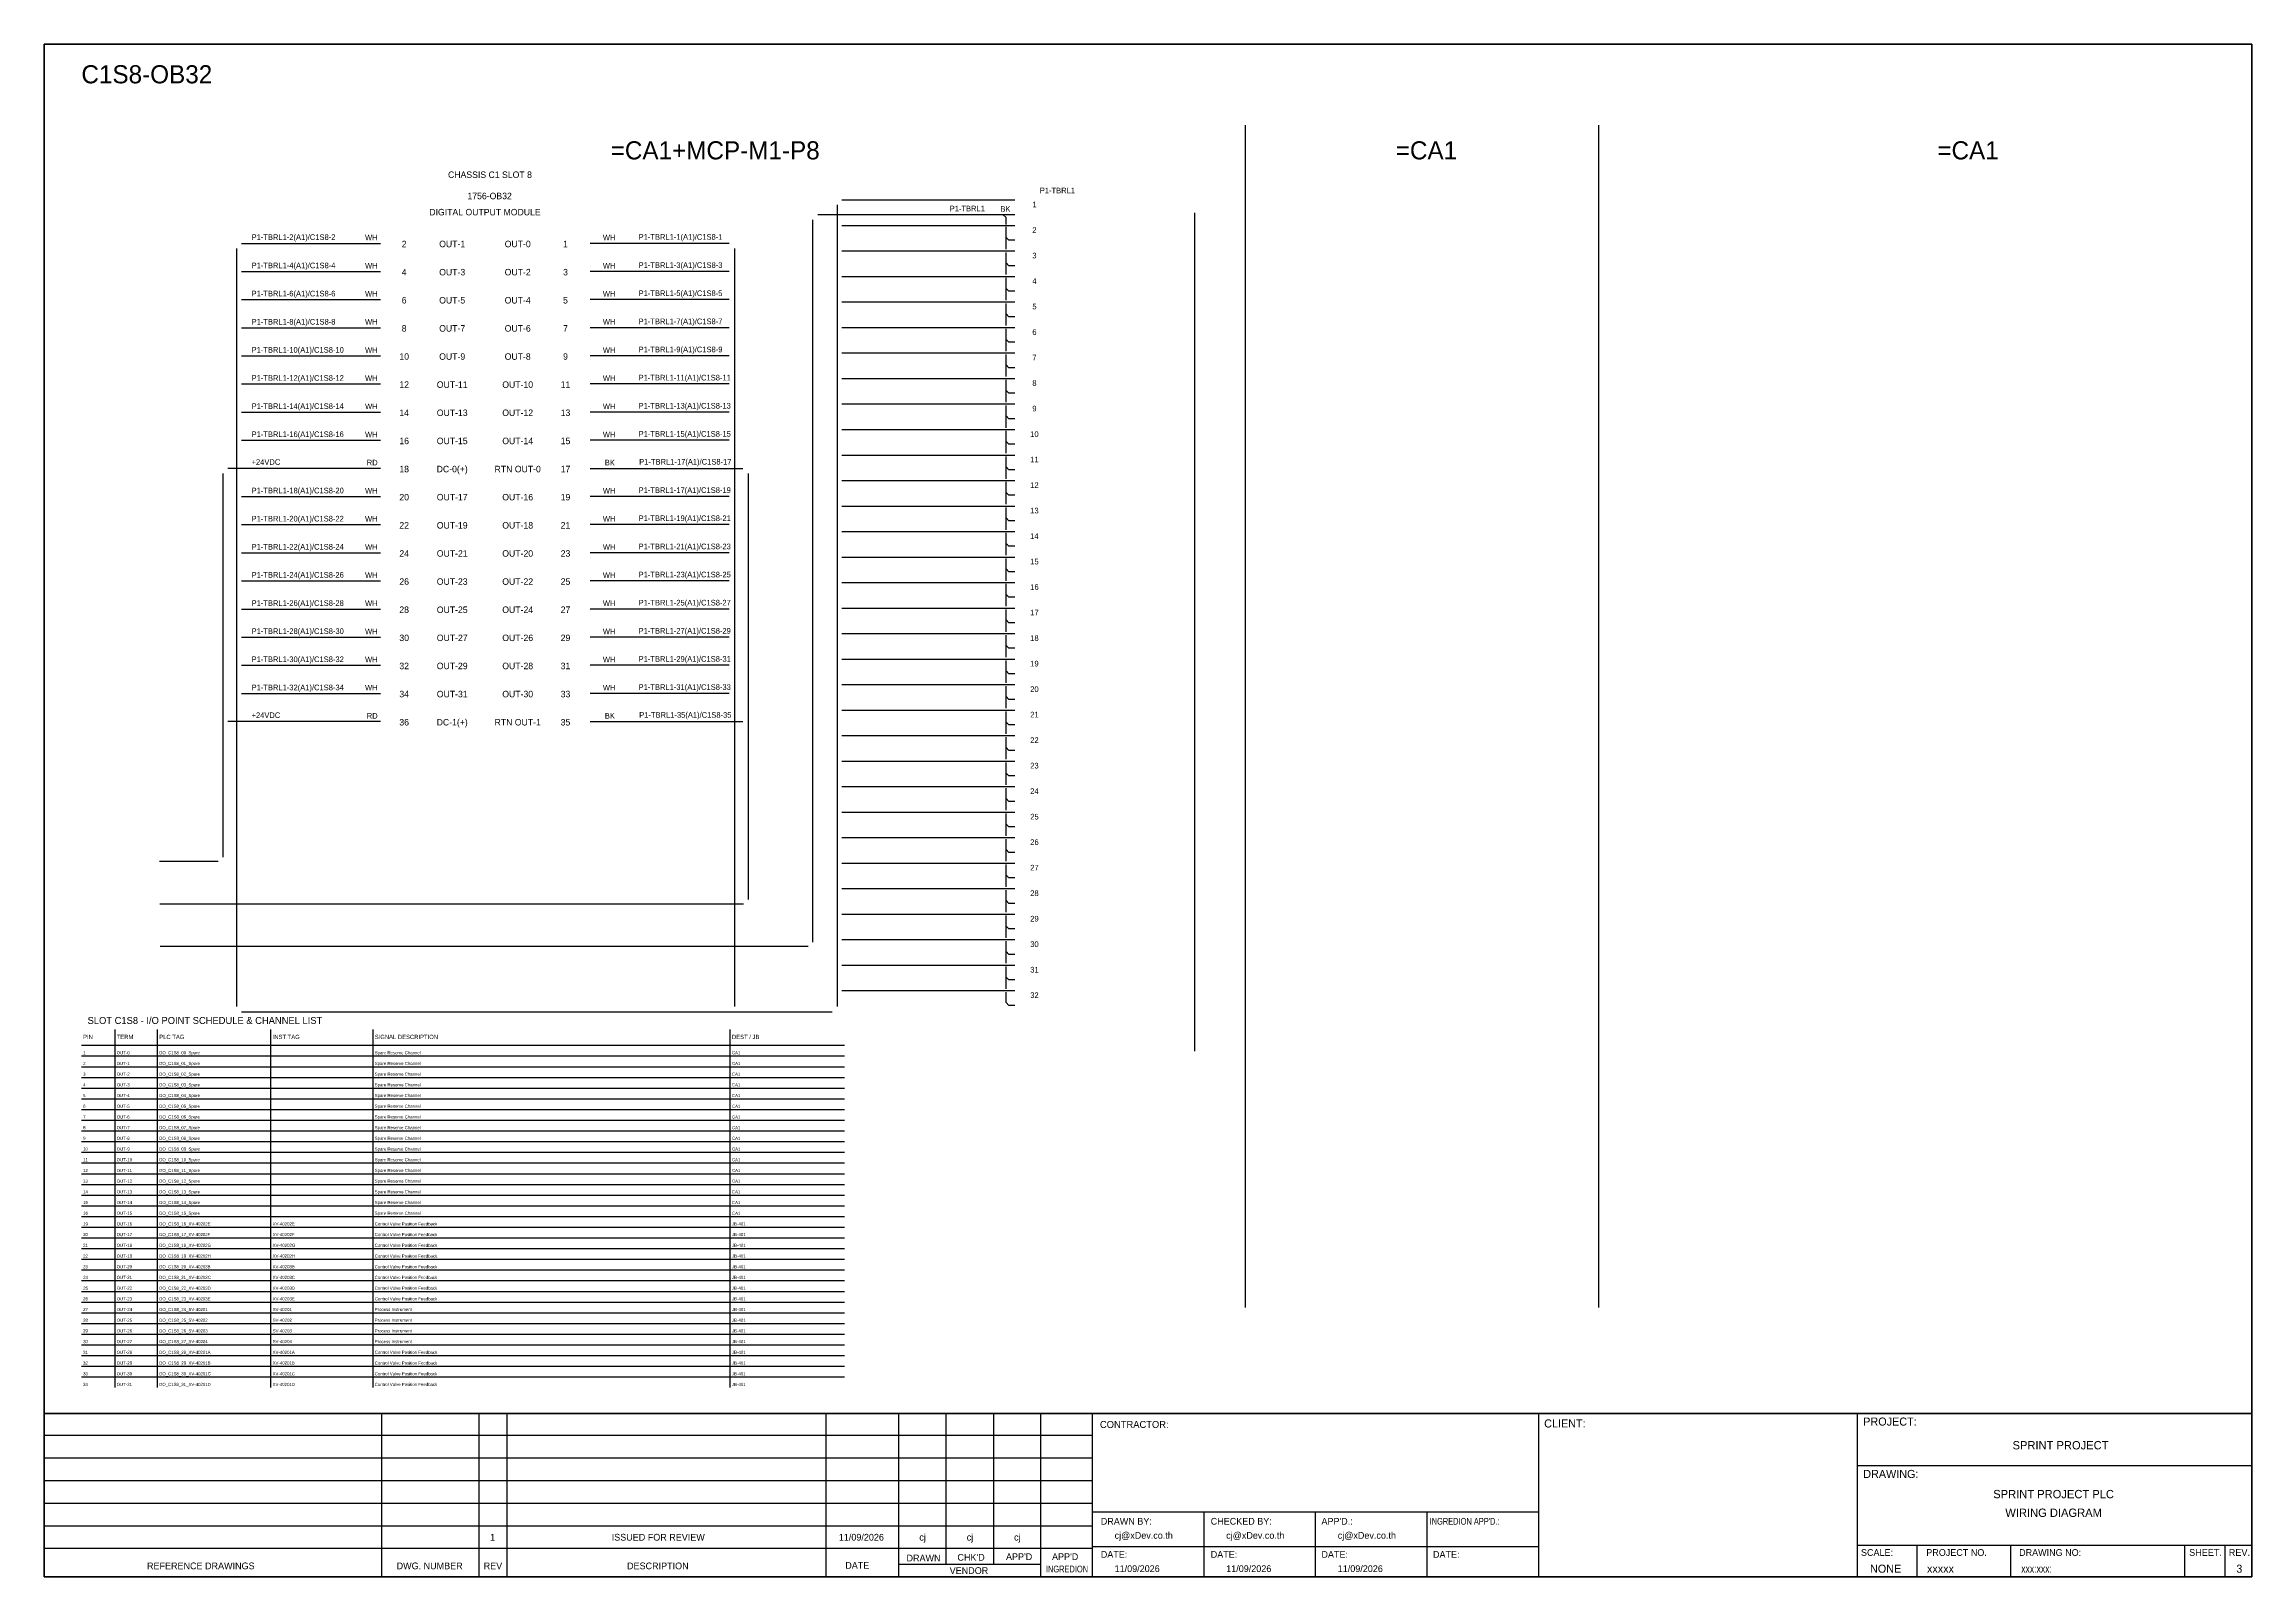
# Model space of a CAD drawing. Header units: metres. Extents: x 0 to 20667, y -39055 to 2704.
# Drawn here: x 4193 to 8087, y -6008 to -3304 of the extents above; entities that cross this region are included whole.
import ezdxf
from ezdxf.enums import TextEntityAlignment as Align

# ---------------------------------------------------------------- set-up
doc = ezdxf.new("R2010")
doc.units = ezdxf.units.M

msp = doc.modelspace()

# ---------------------------------------------------------------- linework, layer by layer
for p, q in [((5884.6, -3605.2), (5889.6, -3610.2)), ((5889.6, -3622.7), (5889.6, -3610.2)), ((5889.6, -3665.9), (5889.6, -3626.7)), ((5894.6, -3650.2), (5889.6, -3645.2)), ((5905, -3650.2), (5894.6, -3650.2)), ((5889.6, -3710.9), (5889.6, -3671.7)), ((5894.6, -3695.2), (5889.6, -3690.2)), ((5905, -3695.2), (5894.6, -3695.2)), ((5889.6, -3755.9), (5889.6, -3716.7)), ((5894.6, -3740.2), (5889.6, -3735.2)), ((5889.6, -3800.9), (5889.6, -3761.7)), ((5905, -3740.2), (5894.6, -3740.2)), ((5894.6, -3785.2), (5889.6, -3780.2)), ((5889.6, -3845.9), (5889.6, -3806.7)), ((5905, -3785.2), (5894.6, -3785.2)), ((5894.6, -3830.2), (5889.6, -3825.2)), ((5889.6, -3890.9), (5889.6, -3851.7)), ((5905, -3830.2), (5894.6, -3830.2)), ((5894.6, -3875.2), (5889.6, -3870.2)), ((5905, -3875.2), (5894.6, -3875.2)), ((5889.6, -3935.9), (5889.6, -3896.7)), ((5894.6, -3920.2), (5889.6, -3915.2)), ((5905, -3920.2), (5894.6, -3920.2)), ((5889.6, -3980.9), (5889.6, -3941.7)), ((5894.6, -3965.2), (5889.6, -3960.2)), ((5905, -3965.2), (5894.6, -3965.2)), ((5889.6, -4025.9), (5889.6, -3986.7)), ((5894.6, -4010.2), (5889.6, -4005.2)), ((5889.6, -4070.9), (5889.6, -4031.7)), ((5905, -4010.2), (5894.6, -4010.2)), ((5894.6, -4055.2), (5889.6, -4050.2)), ((5889.6, -4115.9), (5889.6, -4076.7)), ((5905, -4055.2), (5894.6, -4055.2)), ((5894.6, -4100.2), (5889.6, -4095.2)), ((5889.6, -4160.9), (5889.6, -4121.7)), ((5905, -4100.2), (5894.6, -4100.2)), ((5894.6, -4145.2), (5889.6, -4140.2)), ((5905, -4145.2), (5894.6, -4145.2)), ((5889.6, -4205.9), (5889.6, -4166.7)), ((5894.6, -4190.2), (5889.6, -4185.2)), ((5905, -4190.2), (5894.6, -4190.2)), ((5889.6, -4250.9), (5889.6, -4211.7)), ((5894.6, -4235.2), (5889.6, -4230.2)), ((5905, -4235.2), (5894.6, -4235.2)), ((5889.6, -4295.9), (5889.6, -4256.7)), ((5894.6, -4280.2), (5889.6, -4275.2)), ((5905, -4280.2), (5894.6, -4280.2)), ((5889.6, -4340.9), (5889.6, -4301.7)), ((5894.6, -4325.2), (5889.6, -4320.2)), ((5889.6, -4385.9), (5889.6, -4346.7)), ((5905, -4325.2), (5894.6, -4325.2)), ((5894.6, -4370.2), (5889.6, -4365.2)), ((5889.6, -4430.9), (5889.6, -4391.7)), ((5905, -4370.2), (5894.6, -4370.2)), ((5894.6, -4415.2), (5889.6, -4410.2)), ((5889.6, -4475.9), (5889.6, -4436.7)), ((5905, -4415.2), (5894.6, -4415.2)), ((5894.6, -4460.2), (5889.6, -4455.2)), ((5905, -4460.2), (5894.6, -4460.2)), ((5889.6, -4520.9), (5889.6, -4481.7)), ((5894.6, -4505.2), (5889.6, -4500.2)), ((5905, -4505.2), (5894.6, -4505.2)), ((5889.6, -4565.9), (5889.6, -4526.7)), ((5894.6, -4550.2), (5889.6, -4545.2)), ((5905, -4550.2), (5894.6, -4550.2)), ((5889.6, -4610.9), (5889.6, -4571.7)), ((5894.6, -4595.2), (5889.6, -4590.2)), ((5889.6, -4655.9), (5889.6, -4616.7)), ((5905, -4595.2), (5894.6, -4595.2)), ((5894.6, -4640.2), (5889.6, -4635.2)), ((5889.6, -4700.9), (5889.6, -4661.7)), ((5905, -4640.2), (5894.6, -4640.2)), ((5894.6, -4685.2), (5889.6, -4680.2)), ((5889.6, -4745.9), (5889.6, -4706.7)), ((5905, -4685.2), (5894.6, -4685.2)), ((5894.6, -4730.2), (5889.6, -4725.2)), ((5905, -4730.2), (5894.6, -4730.2)), ((5889.6, -4790.9), (5889.6, -4751.7)), ((5894.6, -4775.2), (5889.6, -4770.2)), ((5905, -4775.2), (5894.6, -4775.2)), ((5889.6, -4835.9), (5889.6, -4796.7)), ((5894.6, -4820.2), (5889.6, -4815.2)), ((5905, -4820.2), (5894.6, -4820.2)), ((5889.6, -4880.9), (5889.6, -4841.7)), ((5894.6, -4865.2), (5889.6, -4860.2)), ((5905, -4865.2), (5894.6, -4865.2)), ((5889.6, -4925.9), (5889.6, -4886.7)), ((5894.6, -4910.2), (5889.6, -4905.2)), ((5889.6, -4970.9), (5889.6, -4931.7)), ((5905, -4910.2), (5894.6, -4910.2)), ((5894.6, -4955.2), (5889.6, -4950.2)), ((5889.6, -4995.2), (5889.6, -4976.7)), ((5905, -4955.2), (5894.6, -4955.2)), ((5894.6, -5000.2), (5889.6, -4995.2)), ((5905, -5000.2), (5894.6, -5000.2))]:
    msp.add_line(p, q)
at = {"color": 1, "ltscale": 25.4}
for p, q in [((4508.2, -4061.9), (4508.2, -4738.5)), ((4786.7, -4052.7), (4517.3, -4052.7))]:
    msp.add_line(p, q, dxfattribs=at)
at = {"color": 7}
for p, q in [((4318.3, -5674.6), (4318.3, -5042.5)), ((4393.3, -5674.6), (4393.3, -5042.5)), ((4593.3, -5674.6), (4593.3, -5042.5)), ((4773.3, -5674.6), (4773.3, -5042.5)), ((5403.3, -5674.6), (5403.3, -5042.5)), ((4259, -5070.5), (5604.8, -5070.5))]:
    msp.add_line(p, q, dxfattribs=at)
at = {"color": 8}
for p, q in [((4259, -5089.4), (5604.8, -5089.4)), ((4259, -5108.3), (5604.8, -5108.3)), ((4259, -5127.2), (5604.8, -5127.2)), ((4259, -5146), (5604.8, -5146)), ((4259, -5164.9), (5604.8, -5164.9)), ((4259, -5183.8), (5604.8, -5183.8)), ((4259, -5202.7), (5604.8, -5202.7)), ((4259, -5221.6), (5604.8, -5221.6)), ((4259, -5240.4), (5604.8, -5240.4)), ((4259, -5259.3), (5604.8, -5259.3)), ((4259, -5278.2), (5604.8, -5278.2)), ((4259, -5297.1), (5604.8, -5297.1)), ((4259, -5315.9), (5604.8, -5315.9)), ((4259, -5334.8), (5604.8, -5334.8)), ((4259, -5353.7), (5604.8, -5353.7)), ((4259, -5372.6), (5604.8, -5372.6)), ((4259, -5391.5), (5604.8, -5391.5)), ((4259, -5410.3), (5604.8, -5410.3)), ((4259, -5429.2), (5604.8, -5429.2)), ((4259, -5448.1), (5604.8, -5448.1)), ((4259, -5467), (5604.8, -5467)), ((4259, -5485.8), (5604.8, -5485.8)), ((4259, -5504.7), (5604.8, -5504.7)), ((4259, -5523.6), (5604.8, -5523.6)), ((4259, -5542.5), (5604.8, -5542.5)), ((4259, -5561.4), (5604.8, -5561.4)), ((4259, -5580.2), (5604.8, -5580.2)), ((4259, -5599.1), (5604.8, -5599.1)), ((4259, -5618), (5604.8, -5618)), ((4259, -5636.9), (5604.8, -5636.9)), ((4259, -5655.8), (5604.8, -5655.8))]:
    msp.add_line(p, q, dxfattribs=at)
at = {"color": 4}
for p, q in [((7495.6, -5952.3), (7495.6, -6008.4)), ((7660.9, -5952.3), (7660.9, -6008.4))]:
    msp.add_line(p, q, dxfattribs=at)
at = {"color": 4, "ltscale": 0.5}
for p, q in [((7968, -5952.3), (7968, -6008.4)), ((7968, -5952.3), (7968, -6008.4)), ((8039.2, -5952.3), (8039.2, -6008.4)), ((8039.2, -5952.3), (8039.2, -6008.4))]:
    msp.add_line(p, q, dxfattribs=at)
at = {"layer": 'GT_1', "color": 4}
for p, q in [((4788.7, -6008.4), (4788.7, -5720.3)), ((4960.6, -6008.4), (4960.6, -5720.3)), ((5009.7, -6008.4), (5009.7, -5720.3)), ((5572.4, -6008.4), (5572.4, -5720.3)), ((5700.7, -6008.4), (5700.7, -5720.3)), ((5784.3, -5986.6), (5784.3, -5720.3)), ((5867.8, -5986.6), (5867.8, -5720.2)), ((5951.1, -6008.4), (5951.1, -5720.3)), ((6042.1, -6008.4), (6042.1, -5720.3)), ((6829.1, -6008.4), (6829.1, -5720.3)), ((7391.4, -6008.4), (7391.4, -5720.3)), ((7391.4, -6008.4), (7391.4, -5720.3)), ((7391.4, -6008.4), (7391.4, -5720.3)), ((6042.1, -5759.1), (4193.3, -5759.1)), ((6042.1, -5798.9), (4193.3, -5798.9)), ((6042.1, -5838.8), (4193.3, -5838.8)), ((6042.1, -5878.8), (4193.3, -5878.8)), ((6829.1, -5894.1), (6042.1, -5894.1)), ((6238.9, -6008.4), (6238.9, -5894.1)), ((6435.6, -6008.4), (6435.6, -5894.1)), ((6632.4, -6008.4), (6632.4, -5894.1)), ((6042.1, -5918.7), (4193.3, -5918.7)), ((6829.1, -5955.6), (6042.1, -5955.6)), ((7391.4, -5952.3), (8086.6, -5952.3)), ((6042, -5958.6), (4193.3, -5958.6)), ((5951.1, -5986.6), (5700.7, -5986.6))]:
    msp.add_line(p, q, dxfattribs=at)
at = {"layer": 'HELPPOINT', "color": 4, "lineweight": 35}
for p, q in [((4193.3, -6008.4), (4193.3, -3304.2)), ((4193.3, -3304.2), (8086.6, -3304.2)), ((4193.3, -6008.4), (4193.3, -3304.2)), ((4193.3, -3304.2), (8086.6, -3304.2)), ((8086.6, -3304.2), (8086.6, -6008.4)), ((8086.6, -3304.2), (8086.6, -6008.4)), ((8086.6, -6008.4), (4193.3, -6008.4)), ((8086.6, -6008.4), (4193.3, -6008.4))]:
    msp.add_line(p, q, dxfattribs=at)
at = {"layer": 'HELPPOINT', "color": 4}
for p, q in [((7391.4, -5811.8), (8086.6, -5811.8)), ((7391.4, -5811.8), (8086.6, -5811.8)), ((7391.4, -5952.3), (8086.6, -5952.3))]:
    msp.add_line(p, q, dxfattribs=at)
at = {"layer": 'IE-WIRE', "color": 4, "ltscale": 25.4}
for p, q in [((5905, -3579.7), (5599.9, -3579.7)), ((5591.9, -3587.7), (5591.9, -5002.1)), ((6222.1, -3601.6), (6222.1, -5081.2)), ((4541.4, -3655.7), (4786.7, -3655.7)), ((5401.4, -3655.7), (5156.2, -3655.7)), ((5905, -3624.7), (5599.9, -3624.7)), ((4532.3, -3664.9), (4532.3, -5002.1)), ((5410.6, -3664.9), (5410.6, -5002.1)), ((5905, -3669.7), (5599.9, -3669.7)), ((4541.4, -3705.3), (4786.7, -3705.3)), ((5401.4, -3705.3), (5156.2, -3705.3)), ((5905, -3714.7), (5599.9, -3714.7)), ((4541.4, -3754.9), (4786.7, -3754.9)), ((5401.4, -3754.9), (5156.2, -3754.9)), ((5905, -3759.7), (5599.9, -3759.7)), ((4541.4, -3804.6), (4786.7, -3804.6)), ((5401.4, -3804.6), (5156.2, -3804.6)), ((5905, -3804.7), (5599.9, -3804.7)), ((4541.4, -3854.2), (4786.7, -3854.2)), ((5401.4, -3854.2), (5156.2, -3854.2)), ((5905, -3849.7), (5599.9, -3849.7)), ((4541.4, -3903.8), (4786.7, -3903.8)), ((5401.4, -3903.8), (5156.2, -3903.8)), ((5905, -3894.7), (5599.9, -3894.7)), ((4541.4, -3953.5), (4786.7, -3953.5)), ((5401.4, -3953.5), (5156.2, -3953.5)), ((5905, -3939.7), (5599.9, -3939.7)), ((4541.4, -4003.1), (4786.7, -4003.1)), ((5401.4, -4003.1), (5156.2, -4003.1)), ((5905, -3984.7), (5599.9, -3984.7)), ((5905, -4029.7), (5599.9, -4029.7)), ((5905, -4074.7), (5599.9, -4074.7)), ((4541.4, -4102.4), (4786.7, -4102.4)), ((5401.4, -4102.4), (5156.2, -4102.4)), ((5905, -4119.7), (5599.9, -4119.7)), ((4541.4, -4152), (4786.7, -4152)), ((5401.4, -4152), (5156.2, -4152)), ((5905, -4164.7), (5599.9, -4164.7)), ((4541.4, -4201.6), (4786.7, -4201.6)), ((5401.4, -4201.6), (5156.2, -4201.6)), ((5905, -4209.7), (5599.9, -4209.7)), ((4541.4, -4251.3), (4786.7, -4251.3)), ((5401.4, -4251.3), (5156.2, -4251.3)), ((5905, -4254.7), (5599.9, -4254.7)), ((4541.4, -4300.9), (4786.7, -4300.9)), ((5401.4, -4300.9), (5156.2, -4300.9)), ((5905, -4299.7), (5599.9, -4299.7)), ((4541.4, -4350.5), (4786.7, -4350.5)), ((5401.4, -4350.5), (5156.2, -4350.5)), ((5905, -4344.7), (5599.9, -4344.7)), ((5905, -4389.7), (5599.9, -4389.7)), ((4541.4, -4400.2), (4786.7, -4400.2)), ((5401.4, -4400.2), (5156.2, -4400.2)), ((5905, -4434.7), (5599.9, -4434.7)), ((4541.4, -4449.8), (4786.7, -4449.8)), ((5401.4, -4449.8), (5156.2, -4449.8)), ((5905, -4479.7), (5599.9, -4479.7)), ((5905, -4524.7), (5599.9, -4524.7)), ((5905, -4569.7), (5599.9, -4569.7)), ((5905, -4614.7), (5599.9, -4614.7)), ((5905, -4659.7), (5599.9, -4659.7)), ((5905, -4704.7), (5599.9, -4704.7)), ((5905, -4749.7), (5599.9, -4749.7)), ((5905, -4794.7), (5599.9, -4794.7)), ((5905, -4839.7), (5599.9, -4839.7)), ((5905, -4884.7), (5599.9, -4884.7)), ((5905, -4929.7), (5599.9, -4929.7)), ((5905, -4974.7), (5599.9, -4974.7))]:
    msp.add_line(p, q, dxfattribs=at)
at = {"layer": 'IE-WIRE', "color": 7, "ltscale": 25.4}
for p, q in [((5548.4, -3614.3), (5548.4, -4888.5)), ((5156.2, -4052.7), (5425.6, -4052.7)), ((5434.7, -4061.9), (5434.7, -4813.5)), ((5156.2, -4499.4), (5425.6, -4499.4)), ((5426.7, -4821.5), (4397.4, -4821.5)), ((5540.4, -4896.5), (4398.1, -4896.5))]:
    msp.add_line(p, q, dxfattribs=at)
at = {"layer": 'IE-WIRE', "ltscale": 25.4}
msp.add_line((5905, -3605.2), (5557.6, -3605.2), dxfattribs=at)
at = {"layer": 'IE-WIRE', "color": 1, "ltscale": 25.4}
for p, q in [((4786.7, -4499.4), (4517.3, -4499.4)), ((4500.2, -4746.5), (4396.7, -4746.5))]:
    msp.add_line(p, q, dxfattribs=at)
at = {"layer": 'IE-WIRE', "color": 4}
msp.add_line((4541.4, -5011.3), (5582.7, -5011.3), dxfattribs=at)
at = {"layer": 'MEMBER', "color": 4, "lineweight": 35}
msp.add_line((4193.3, -5720.3), (8086.6, -5720.3), dxfattribs=at)
msp.add_line((4193.3, -5720.3), (8086.6, -5720.3), dxfattribs=at)
at = {"layer": 'MEMBER', "color": 4}
for p, q in [((7391.4, -5811.8), (8086.6, -5811.8)), ((7391.4, -5811.8), (8086.6, -5811.8)), ((7391.4, -5952.3), (8086.6, -5952.3)), ((7391.4, -5952.3), (8086.6, -5952.3))]:
    msp.add_line(p, q, dxfattribs=at)
at = {"layer": 'x01001-FrameArea'}
for p, q in [((6311.5, -3446.9), (6311.5, -5533.4)), ((6934.6, -3446.9), (6934.6, -5533.4))]:
    msp.add_line(p, q, dxfattribs=at)

# ---------------------------------------------------------------- texts
at = {"color": 2}
msp.add_text('C1S8-OB32', height=32, dxfattribs=at).set_placement((4259, -3373.4))
for s, height, p in [('=CA1+MCP-M1-P8', 32, (5376.7, -3491.6)), ('=CA1', 32, (6631, -3491.6)), ('=CA1', 32, (7586.1, -3491.6)), ('CHASSIS C1 SLOT 8', 11.441, (4979.5, -3534.6)), ('1756-OB32', 11.44, (4978.9, -3572.1)), ('DIGITAL OUTPUT MODULE', 11.441, (4970.7, -3600.6)), ('2', 11.4, (4828.2, -3656.8)), ('OUT-1', 11.44, (4912.9, -3656.8)), ('OUT-0', 11.44, (5028.4, -3656.8)), ('1', 11.4, (5112.7, -3656.8)), ('4', 11.4, (4828.2, -3706.5)), ('OUT-3', 11.44, (4912.9, -3706.5)), ('OUT-2', 11.44, (5028.4, -3706.5)), ('3', 11.4, (5112.7, -3706.5)), ('6', 11.4, (4828.2, -3756.1)), ('OUT-5', 11.44, (4912.9, -3756.1)), ('OUT-4', 11.44, (5028.4, -3756.1)), ('5', 11.4, (5112.7, -3756.1)), ('8', 11.4, (4828.2, -3805.7)), ('OUT-7', 11.44, (4912.9, -3805.7)), ('OUT-6', 11.44, (5028.4, -3805.7)), ('7', 11.4, (5112.7, -3805.7)), ('10', 11.44, (4828.2, -3855.4)), ('OUT-9', 11.44, (4912.9, -3855.4)), ('OUT-8', 11.44, (5028.4, -3855.4)), ('9', 11.4, (5112.7, -3855.4)), ('12', 11.44, (4828.2, -3905)), ('OUT-11', 11.44, (4912.9, -3905)), ('OUT-10', 11.44, (5028.4, -3905)), ('11', 11.44, (5112.7, -3905)), ('14', 11.44, (4828.2, -3954.6)), ('OUT-13', 11.44, (4912.9, -3954.6)), ('OUT-12', 11.44, (5028.4, -3954.6)), ('13', 11.44, (5112.7, -3954.6)), ('16', 11.44, (4828.2, -4004.3)), ('OUT-15', 11.44, (4912.9, -4004.3)), ('OUT-14', 11.44, (5028.4, -4004.3)), ('15', 11.44, (5112.7, -4004.3)), ('18', 11.44, (4828.2, -4053.9)), ('DC-0(+)', 11.44, (4912.9, -4053.9)), ('RTN OUT-0', 11.44, (5028.4, -4053.9)), ('17', 11.44, (5112.7, -4053.9)), ('20', 11.44, (4828.2, -4103.5)), ('OUT-17', 11.44, (4912.9, -4103.5)), ('OUT-16', 11.44, (5028.4, -4103.5)), ('19', 11.44, (5112.7, -4103.5)), ('22', 11.44, (4828.2, -4153.2)), ('OUT-19', 11.44, (4912.9, -4153.2)), ('OUT-18', 11.44, (5028.4, -4153.2)), ('21', 11.44, (5112.7, -4153.2)), ('24', 11.44, (4828.2, -4202.8)), ('OUT-21', 11.44, (4912.9, -4202.8)), ('OUT-20', 11.44, (5028.4, -4202.8)), ('23', 11.44, (5112.7, -4202.8)), ('26', 11.44, (4828.2, -4252.4)), ('OUT-23', 11.44, (4912.9, -4252.4)), ('OUT-22', 11.44, (5028.4, -4252.4)), ('25', 11.44, (5112.7, -4252.4)), ('28', 11.44, (4828.2, -4302.1)), ('OUT-25', 11.44, (4912.9, -4302.1)), ('OUT-24', 11.44, (5028.4, -4302.1)), ('27', 11.44, (5112.7, -4302.1)), ('30', 11.44, (4828.2, -4351.7)), ('OUT-27', 11.44, (4912.9, -4351.7)), ('OUT-26', 11.44, (5028.4, -4351.7)), ('29', 11.44, (5112.7, -4351.7)), ('32', 11.44, (4828.2, -4401.3)), ('OUT-29', 11.44, (4912.9, -4401.3)), ('OUT-28', 11.44, (5028.4, -4401.3)), ('31', 11.44, (5112.7, -4401.3)), ('34', 11.44, (4828.2, -4450.9)), ('OUT-31', 11.44, (4912.9, -4450.9)), ('OUT-30', 11.44, (5028.4, -4450.9)), ('33', 11.44, (5112.7, -4450.9)), ('36', 11.44, (4828.2, -4500.6)), ('DC-1(+)', 11.44, (4912.9, -4500.6)), ('RTN OUT-1', 11.44, (5028.4, -4500.6)), ('35', 11.44, (5112.7, -4500.6))]:
    msp.add_text(s, height=height, dxfattribs=at).set_placement(p, align=Align.MIDDLE_CENTER)
at = {"color": 4}
for s, p in [('P1-TBRL1', (5980.2, -3562.4)), ('1', (5939.7, -3587.2)), ('2', (5939.7, -3632.2)), ('3', (5939.7, -3677.2)), ('4', (5939.7, -3722.2)), ('5', (5939.7, -3767.2)), ('6', (5939.7, -3812.2)), ('7', (5939.7, -3857.2)), ('8', (5939.7, -3902.2)), ('9', (5939.7, -3947.2)), ('10', (5939.7, -3992.2)), ('11', (5939.7, -4037.2)), ('12', (5939.7, -4082.2)), ('13', (5939.7, -4127.2)), ('14', (5939.7, -4172.2)), ('15', (5939.7, -4217.2)), ('16', (5939.7, -4262.2)), ('17', (5939.7, -4307.2)), ('18', (5939.7, -4352.2)), ('19', (5939.7, -4397.2)), ('20', (5939.7, -4442.2)), ('21', (5939.7, -4487.2)), ('22', (5939.7, -4532.2)), ('23', (5939.7, -4577.2)), ('24', (5939.7, -4622.2)), ('25', (5939.7, -4667.2)), ('26', (5939.7, -4712.2)), ('27', (5939.7, -4757.2)), ('28', (5939.7, -4802.2)), ('29', (5939.7, -4847.2)), ('30', (5939.7, -4892.2)), ('31', (5939.7, -4937.2)), ('32', (5939.7, -4982.2))]:
    msp.add_text(s, height=9.95, dxfattribs=at).set_placement(p, align=Align.MIDDLE_CENTER)
for s, p in [('P1-TBRL1', (5852.3, -3599.3)), ('BK', (5897.4, -3600))]:
    msp.add_text(s, height=9.95).set_placement(p, align=Align.RIGHT)
for s, height, p in [('P1-TBRL1-2(A1)/C1S8-2', 9.949, (4559.1, -3649.7)), ('WH', 9.95, (4759.2, -3650.4)), ('WH', 9.95, (5178.6, -3650.4)), ('P1-TBRL1-1(A1)/C1S8-1', 9.949, (5241.6, -3649.4)), ('P1-TBRL1-4(A1)/C1S8-4', 9.949, (4559.1, -3699.7)), ('WH', 9.95, (4759.2, -3700.1)), ('WH', 9.95, (5178.6, -3700.1)), ('P1-TBRL1-3(A1)/C1S8-3', 9.949, (5241.6, -3699)), ('P1-TBRL1-6(A1)/C1S8-6', 9.949, (4559.1, -3749.3)), ('WH', 9.95, (4759.2, -3749.7)), ('WH', 9.95, (5178.6, -3749.7)), ('P1-TBRL1-5(A1)/C1S8-5', 9.949, (5241.6, -3748.7)), ('P1-TBRL1-8(A1)/C1S8-8', 9.949, (4559.1, -3799)), ('WH', 9.95, (4759.2, -3799.3)), ('WH', 9.95, (5178.6, -3799.3)), ('P1-TBRL1-7(A1)/C1S8-7', 9.949, (5241.6, -3798.3)), ('P1-TBRL1-10(A1)/C1S8-10', 9.949, (4559.1, -3848.6)), ('WH', 9.95, (4759.2, -3849)), ('WH', 9.95, (5178.6, -3849)), ('P1-TBRL1-9(A1)/C1S8-9', 9.949, (5241.6, -3847.9)), ('P1-TBRL1-12(A1)/C1S8-12', 9.949, (4559.1, -3898.2)), ('WH', 9.95, (4759.2, -3898.6)), ('WH', 9.95, (5178.6, -3898.6)), ('P1-TBRL1-11(A1)/C1S8-11', 9.949, (5241.6, -3897.6)), ('P1-TBRL1-14(A1)/C1S8-14', 9.949, (4559.1, -3947.9)), ('WH', 9.95, (4759.2, -3948.2)), ('WH', 9.95, (5178.6, -3948.2)), ('P1-TBRL1-13(A1)/C1S8-13', 9.949, (5241.6, -3947.2)), ('P1-TBRL1-16(A1)/C1S8-16', 9.949, (4559.1, -3997.5)), ('WH', 9.95, (4759.2, -3997.9)), ('WH', 9.95, (5178.6, -3997.9)), ('P1-TBRL1-15(A1)/C1S8-15', 9.949, (5241.6, -3996.8)), ('P1-TBRL1-18(A1)/C1S8-20', 9.949, (4559.1, -4096.8)), ('WH', 9.95, (4759.2, -4097.1)), ('WH', 9.95, (5178.6, -4097.1)), ('P1-TBRL1-17(A1)/C1S8-19', 9.949, (5241.6, -4096.1)), ('P1-TBRL1-20(A1)/C1S8-22', 9.949, (4559.1, -4146.4)), ('WH', 9.95, (4759.2, -4146.8)), ('WH', 9.95, (5178.6, -4146.8)), ('P1-TBRL1-19(A1)/C1S8-21', 9.949, (5241.6, -4145.7)), ('P1-TBRL1-22(A1)/C1S8-24', 9.949, (4559.1, -4196)), ('WH', 9.95, (4759.2, -4196.4)), ('WH', 9.95, (5178.6, -4196.4)), ('P1-TBRL1-21(A1)/C1S8-23', 9.949, (5241.6, -4195.4)), ('P1-TBRL1-24(A1)/C1S8-26', 9.949, (4559.1, -4245.6)), ('WH', 9.95, (4759.2, -4246)), ('WH', 9.95, (5178.6, -4246)), ('P1-TBRL1-23(A1)/C1S8-25', 9.949, (5241.6, -4245)), ('P1-TBRL1-26(A1)/C1S8-28', 9.949, (4559.1, -4295.3)), ('WH', 9.95, (4759.2, -4295.7)), ('WH', 9.95, (5178.6, -4295.7)), ('P1-TBRL1-25(A1)/C1S8-27', 9.949, (5241.6, -4294.6)), ('P1-TBRL1-28(A1)/C1S8-30', 9.949, (4559.1, -4344.9)), ('WH', 9.95, (4759.2, -4345.3)), ('WH', 9.95, (5178.6, -4345.3)), ('P1-TBRL1-27(A1)/C1S8-29', 9.949, (5241.6, -4344.3)), ('P1-TBRL1-30(A1)/C1S8-32', 9.949, (4559.1, -4394.5)), ('WH', 9.95, (4759.2, -4394.9)), ('WH', 9.95, (5178.6, -4394.9)), ('P1-TBRL1-29(A1)/C1S8-31', 9.949, (5241.6, -4393.9)), ('P1-TBRL1-32(A1)/C1S8-34', 9.949, (4559.1, -4444.2)), ('WH', 9.95, (4759.2, -4444.6)), ('WH', 9.95, (5178.6, -4444.6)), ('P1-TBRL1-31(A1)/C1S8-33', 9.949, (5241.6, -4443.5))]:
    msp.add_text(s, height=height, dxfattribs=at).set_placement(p)
at = {"color": 1}
for s, p in [('+24VDC', (4559.1, -4046.5)), ('RD', (4762.2, -4047.5)), ('+24VDC', (4559.1, -4493.2)), ('RD', (4762.2, -4494.2))]:
    msp.add_text(s, height=9.95, dxfattribs=at).set_placement(p)
at = {"color": 7}
for s, height, p in [('BK', 9.95, (5182.1, -4047.5)), ('P1-TBRL1-17(A1)/C1S8-17', 9.949, (5242.7, -4046)), ('BK', 9.95, (5182.1, -4494.2)), ('P1-TBRL1-35(A1)/C1S8-35', 9.949, (5242.7, -4492.7)), ('2', 5.5, (4262, -5105.3)), ('1', 5.5, (4262, -5086.4)), ('OUT-0', 5.5, (4321.3, -5086.4)), ('OUT-1', 5.5, (4321.3, -5105.3)), ('DO_C1S8_00_Spare', 5.5, (4396.3, -5086.4)), ('DO_C1S8_01_Spare', 5.5, (4396.3, -5105.3)), ('Spare Reserve Channel', 5.5, (4776.3, -5086.4)), ('Spare Reserve Channel', 5.5, (4776.3, -5105.3)), ('CA1', 5.5, (5406.3, -5086.4)), ('CA1', 5.5, (5406.3, -5105.3)), ('4', 5.5, (4262, -5143)), ('3', 5.5, (4262, -5124.2)), ('OUT-2', 5.5, (4321.3, -5124.2)), ('OUT-3', 5.5, (4321.3, -5143)), ('DO_C1S8_02_Spare', 5.5, (4396.3, -5124.2)), ('DO_C1S8_03_Spare', 5.5, (4396.3, -5143)), ('Spare Reserve Channel', 5.5, (4776.3, -5124.2)), ('Spare Reserve Channel', 5.5, (4776.3, -5143)), ('CA1', 5.5, (5406.3, -5124.2)), ('CA1', 5.5, (5406.3, -5143)), ('5', 5.5, (4262, -5161.9)), ('6', 5.5, (4262, -5180.8)), ('OUT-4', 5.5, (4321.3, -5161.9)), ('OUT-5', 5.5, (4321.3, -5180.8)), ('DO_C1S8_04_Spare', 5.5, (4396.3, -5161.9)), ('DO_C1S8_05_Spare', 5.5, (4396.3, -5180.8)), ('Spare Reserve Channel', 5.5, (4776.3, -5161.9)), ('Spare Reserve Channel', 5.5, (4776.3, -5180.8)), ('CA1', 5.5, (5406.3, -5161.9)), ('CA1', 5.5, (5406.3, -5180.8)), ('8', 5.5, (4262, -5218.6)), ('7', 5.5, (4262, -5199.7)), ('OUT-6', 5.5, (4321.3, -5199.7)), ('OUT-7', 5.5, (4321.3, -5218.6)), ('DO_C1S8_06_Spare', 5.5, (4396.3, -5199.7)), ('DO_C1S8_07_Spare', 5.5, (4396.3, -5218.6)), ('Spare Reserve Channel', 5.5, (4776.3, -5199.7)), ('Spare Reserve Channel', 5.5, (4776.3, -5218.6)), ('CA1', 5.5, (5406.3, -5199.7)), ('CA1', 5.5, (5406.3, -5218.6)), ('9', 5.5, (4262, -5237.4)), ('10', 5.5, (4262, -5256.3)), ('OUT-8', 5.5, (4321.3, -5237.4)), ('OUT-9', 5.5, (4321.3, -5256.3)), ('DO_C1S8_08_Spare', 5.5, (4396.3, -5237.4)), ('DO_C1S8_09_Spare', 5.5, (4396.3, -5256.3)), ('Spare Reserve Channel', 5.5, (4776.3, -5237.4)), ('Spare Reserve Channel', 5.5, (4776.3, -5256.3)), ('CA1', 5.5, (5406.3, -5237.4)), ('CA1', 5.5, (5406.3, -5256.3)), ('11', 5.5, (4262, -5275.2)), ('12', 5.5, (4262, -5294.1)), ('OUT-10', 5.5, (4321.3, -5275.2)), ('OUT-11', 5.5, (4321.3, -5294.1)), ('DO_C1S8_10_Spare', 5.5, (4396.3, -5275.2)), ('DO_C1S8_11_Spare', 5.5, (4396.3, -5294.1)), ('Spare Reserve Channel', 5.5, (4776.3, -5275.2)), ('Spare Reserve Channel', 5.5, (4776.3, -5294.1)), ('CA1', 5.5, (5406.3, -5275.2)), ('CA1', 5.5, (5406.3, -5294.1)), ('13', 5.5, (4262, -5312.9)), ('14', 5.5, (4262, -5331.8)), ('OUT-12', 5.5, (4321.3, -5312.9)), ('OUT-13', 5.5, (4321.3, -5331.8)), ('DO_C1S8_12_Spare', 5.5, (4396.3, -5312.9)), ('DO_C1S8_13_Spare', 5.5, (4396.3, -5331.8)), ('Spare Reserve Channel', 5.5, (4776.3, -5312.9)), ('Spare Reserve Channel', 5.5, (4776.3, -5331.8)), ('CA1', 5.5, (5406.3, -5312.9)), ('CA1', 5.5, (5406.3, -5331.8)), ('15', 5.5, (4262, -5350.7)), ('16', 5.5, (4262, -5369.6)), ('OUT-14', 5.5, (4321.3, -5350.7)), ('OUT-15', 5.5, (4321.3, -5369.6)), ('DO_C1S8_14_Spare', 5.5, (4396.3, -5350.7)), ('DO_C1S8_15_Spare', 5.5, (4396.3, -5369.6)), ('Spare Reserve Channel', 5.5, (4776.3, -5350.7)), ('Spare Reserve Channel', 5.5, (4776.3, -5369.6)), ('CA1', 5.5, (5406.3, -5350.7)), ('CA1', 5.5, (5406.3, -5369.6)), ('20', 5.5, (4262, -5407.3)), ('19', 5.5, (4262, -5388.5)), ('OUT-16', 5.5, (4321.3, -5388.5)), ('OUT-17', 5.5, (4321.3, -5407.3)), ('DO_C1S8_16_XV-40202E', 5.5, (4396.3, -5388.5)), ('DO_C1S8_17_XV-40202F', 5.5, (4396.3, -5407.3)), ('XV-40202E', 5.5, (4596.3, -5388.5)), ('XV-40202F', 5.5, (4596.3, -5407.3)), ('Control Valve Position Feedback', 5.5, (4776.3, -5388.5)), ('Control Valve Position Feedback', 5.5, (4776.3, -5407.3)), ('JB-401', 5.5, (5406.3, -5388.5)), ('JB-401', 5.5, (5406.3, -5407.3)), ('21', 5.5, (4262, -5426.2)), ('22', 5.5, (4262, -5445.1)), ('OUT-18', 5.5, (4321.3, -5426.2)), ('OUT-19', 5.5, (4321.3, -5445.1)), ('DO_C1S8_18_XV-40202G', 5.5, (4396.3, -5426.2)), ('DO_C1S8_19_XV-40202H', 5.5, (4396.3, -5445.1)), ('XV-40202G', 5.5, (4596.3, -5426.2)), ('XV-40202H', 5.5, (4596.3, -5445.1)), ('Control Valve Position Feedback', 5.5, (4776.3, -5426.2)), ('Control Valve Position Feedback', 5.5, (4776.3, -5445.1)), ('JB-401', 5.5, (5406.3, -5426.2)), ('JB-401', 5.5, (5406.3, -5445.1)), ('23', 5.5, (4262, -5464)), ('24', 5.5, (4262, -5482.8)), ('OUT-20', 5.5, (4321.3, -5464)), ('OUT-21', 5.5, (4321.3, -5482.8)), ('DO_C1S8_20_XV-40203B', 5.5, (4396.3, -5464)), ('DO_C1S8_21_XV-40203C', 5.5, (4396.3, -5482.8)), ('XV-40203B', 5.5, (4596.3, -5464)), ('XV-40203C', 5.5, (4596.3, -5482.8)), ('Control Valve Position Feedback', 5.5, (4776.3, -5464)), ('Control Valve Position Feedback', 5.5, (4776.3, -5482.8)), ('JB-401', 5.5, (5406.3, -5464)), ('JB-401', 5.5, (5406.3, -5482.8)), ('25', 5.5, (4262, -5501.7)), ('26', 5.5, (4262, -5520.6)), ('OUT-22', 5.5, (4321.3, -5501.7)), ('OUT-23', 5.5, (4321.3, -5520.6)), ('DO_C1S8_22_XV-40203D', 5.5, (4396.3, -5501.7)), ('DO_C1S8_23_XV-40203E', 5.5, (4396.3, -5520.6)), ('XV-40203D', 5.5, (4596.3, -5501.7)), ('XV-40203E', 5.5, (4596.3, -5520.6)), ('Control Valve Position Feedback', 5.5, (4776.3, -5501.7)), ('Control Valve Position Feedback', 5.5, (4776.3, -5520.6)), ('JB-401', 5.5, (5406.3, -5501.7)), ('JB-401', 5.5, (5406.3, -5520.6)), ('27', 5.5, (4262, -5539.5)), ('28', 5.5, (4262, -5558.4)), ('OUT-24', 5.5, (4321.3, -5539.5)), ('OUT-25', 5.5, (4321.3, -5558.4)), ('DO_C1S8_24_SV-40201', 5.5, (4396.3, -5539.5)), ('DO_C1S8_25_SV-40202', 5.5, (4396.3, -5558.4)), ('SV-40201', 5.5, (4596.3, -5539.5)), ('SV-40202', 5.5, (4596.3, -5558.4)), ('Process Instrument', 5.5, (4776.3, -5539.5)), ('Process Instrument', 5.5, (4776.3, -5558.4)), ('JB-401', 5.5, (5406.3, -5539.5)), ('JB-401', 5.5, (5406.3, -5558.4)), ('30', 5.5, (4262, -5596.1)), ('29', 5.5, (4262, -5577.2)), ('OUT-26', 5.5, (4321.3, -5577.2)), ('OUT-27', 5.5, (4321.3, -5596.1)), ('DO_C1S8_26_SV-40203', 5.5, (4396.3, -5577.2)), ('DO_C1S8_27_SV-40204', 5.5, (4396.3, -5596.1)), ('SV-40203', 5.5, (4596.3, -5577.2)), ('SV-40204', 5.5, (4596.3, -5596.1)), ('Process Instrument', 5.5, (4776.3, -5577.2)), ('Process Instrument', 5.5, (4776.3, -5596.1)), ('JB-401', 5.5, (5406.3, -5577.2)), ('JB-401', 5.5, (5406.3, -5596.1)), ('31', 5.5, (4262, -5615)), ('32', 5.5, (4262, -5633.9)), ('OUT-28', 5.5, (4321.3, -5615)), ('OUT-29', 5.5, (4321.3, -5633.9)), ('DO_C1S8_28_XV-40201A', 5.5, (4396.3, -5615)), ('DO_C1S8_29_XV-40201B', 5.5, (4396.3, -5633.9)), ('XV-40201A', 5.5, (4596.3, -5615)), ('XV-40201B', 5.5, (4596.3, -5633.9)), ('Control Valve Position Feedback', 5.5, (4776.3, -5615)), ('Control Valve Position Feedback', 5.5, (4776.3, -5633.9)), ('JB-401', 5.5, (5406.3, -5615)), ('JB-401', 5.5, (5406.3, -5633.9)), ('33', 5.5, (4262, -5652.8)), ('34', 5.5, (4262, -5671.6)), ('OUT-30', 5.5, (4321.3, -5652.8)), ('OUT-31', 5.5, (4321.3, -5671.6)), ('DO_C1S8_30_XV-40201C', 5.5, (4396.3, -5652.8)), ('DO_C1S8_31_XV-40201D', 5.5, (4396.3, -5671.6)), ('XV-40201C', 5.5, (4596.3, -5652.8)), ('XV-40201D', 5.5, (4596.3, -5671.6)), ('Control Valve Position Feedback', 5.5, (4776.3, -5652.8)), ('Control Valve Position Feedback', 5.5, (4776.3, -5671.6)), ('JB-401', 5.5, (5406.3, -5652.8)), ('JB-401', 5.5, (5406.3, -5671.6))]:
    msp.add_text(s, height=height, dxfattribs=at).set_placement(p)
at = {"color": 3}
for s, p in [('PIN', (4262, -5059.5)), ('TERM', (4321.3, -5059.5)), ('PLC TAG', (4396.3, -5059.5)), ('INST TAG', (4596.3, -5059.5)), ('SIGNAL DESCRIPTION', (4776.3, -5059.5)), ('DEST / JB', (5406.3, -5059.5))]:
    msp.add_text(s, height=7.5, dxfattribs=at).set_placement(p)
at = {"color": 4, "ltscale": 100}
for s, p in [('SPRINT PROJECT', (7749.2, -5776.2)), ('SPRINT PROJECT PLC', (7737, -5862.4)), ('WIRING DIAGRAM', (7737, -5895.3))]:
    msp.add_text(s, height=14.693, dxfattribs=at).set_placement(p, align=Align.MIDDLE_CENTER)
at = {"layer": 'GT_1', "color": 4}
for s, p in [('CLIENT:', (6838.6, -5744.9)), ('PROJECT:', (7401.3, -5741.6)), ('DRAWING:', (7401.3, -5834))]:
    msp.add_text(s, height=14.25, dxfattribs=at).set_placement(p)
at = {"layer": 'MEMBER', "color": 4, "ltscale": 0.8}
for s, height, p in [('SLOT C1S8 - I/O POINT SCHEDULE & CHANNEL LIST', 12.35, (4269.9, -5032.9)), ('CONTRACTOR:', 12.35, (6055.2, -5745.7)), ('DRAWN BY:', 11.88, (6056.7, -5916.3)), ('CHECKED BY:', 11.875, (6250.6, -5916.3)), ("APP'D.:", 11.88, (6445.8, -5916.3)), ('cj@xDev.co.th', 11.875, (6081.1, -5941.2)), ('cj@xDev.co.th', 11.875, (6277.9, -5941.2)), ('cj@xDev.co.th', 11.875, (6474.6, -5941.2)), ('REFERENCE DRAWINGS', 11.875, (4374.7, -5995)), ('DWG. NUMBER', 11.875, (4814.9, -5995)), ('REV', 11.88, (4968.4, -5995)), ('DESCRIPTION', 11.875, (5221.3, -5995)), ('DATE', 11.88, (5606.1, -5994.2)), ('DRAWN', 11.88, (5714.1, -5981.2)), ('VENDOR', 11.88, (5790.2, -6003.3)), ("CHK'D", 11.88, (5803.9, -5979.9)), ("APP'D", 11.88, (5889.5, -5978.8)), ("APP'D", 11.88, (5970.7, -5978.8)), ('DATE:', 11.88, (6056.7, -5974.8)), ('11/09/2026', 11.88, (6081.1, -5999.9)), ('DATE:', 11.88, (6250.6, -5974.8)), ('11/09/2026', 11.88, (6277.9, -5999.9)), ('DATE:', 11.88, (6445.8, -5974.8)), ('11/09/2026', 11.88, (6474.6, -5999.9)), ('DATE:', 11.88, (6642.6, -5974.8)), ('SCALE:', 11.88, (7397.3, -5971.4)), ('NONE', 14.23, (7413.3, -6001.1)), ('PROJECT NO.', 11.875, (7512.5, -5971.4)), ('xxxxx', 14.23, (7513.7, -6001.1)), ('DRAWING NO:', 11.875, (7676.2, -5971.4)), ('SHEET.', 12, (7976, -5971.4)), ('REV.', 12, (8045.9, -5971.4))]:
    msp.add_text(s, height=height, dxfattribs=at).set_placement(p)
at = {"layer": 'MEMBER', "color": 4, "ltscale": 0.8, "width": 0.8}
for s, height, p in [("INGREDION APP'D.:", 11.875, (6636.6, -5916.3)), ('INGREDION', 11.88, (5959.9, -6000.5)), ('xxx:xxx:', 14.23, (7679.9, -6001.1))]:
    msp.add_text(s, height=height, dxfattribs=at).set_placement(p)
at = {"layer": 'MEMBER', "color": 4, "ltscale": 0.8}
for s, height, p in [('1', 11.9, (4984.2, -5938.5)), ('ISSUED FOR REVIEW', 11.875, (5276.3, -5938.5)), ('11/09/2026', 11.88, (5634.5, -5938.5)), ('cj', 11.88, (5742.4, -5938.5)), ('cj', 11.88, (5826, -5938.5)), ('cj', 11.88, (5909.5, -5938.5))]:
    msp.add_text(s, height=height, dxfattribs=at).set_placement(p, align=Align.MIDDLE_CENTER)
msp.add_text('3', height=14.2, dxfattribs=at).set_placement((8064.5, -6001.1), align=Align.CENTER)

doc.saveas('drawing.dxf')
